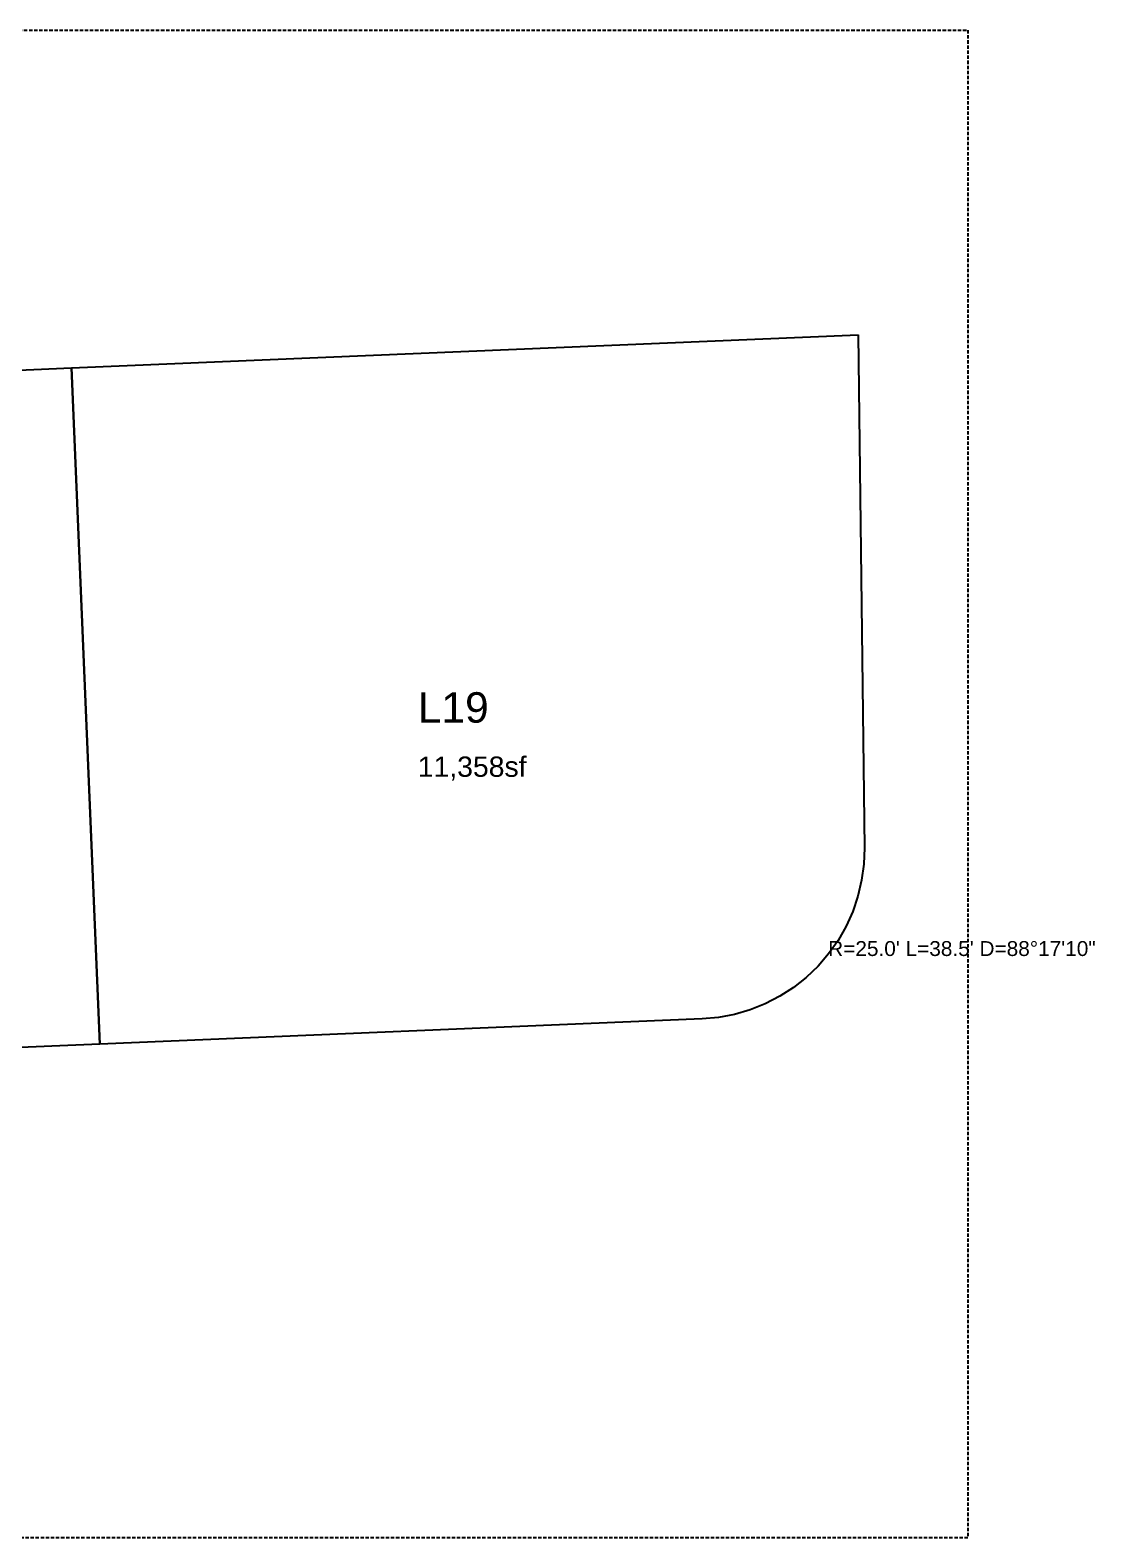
# Model space of a CAD drawing. Extents: x -838 to 3003, y -3950 to 135.
# Drawn here: x 1371.2 to 1528.5, y -114.9 to 107.8 of the extents above; entities that cross this region are included whole.
import ezdxf

# ---------------------------------------------------------------- set-up
doc = ezdxf.new("R2010")
doc.units = 0
doc.linetypes.add('DASHED', pattern=[0.75, 0.5, -0.25])
for name, color, linetype in [('BLOCK-BORDER', 8, 'DASHED'), ('LOT-BOUNDARY', 4, 'CONTINUOUS'), ('LOT-CURVE', 6, 'CONTINUOUS'), ('LOT-DIM', 7, 'CONTINUOUS'), ('LOT-TEXT', 2, 'CONTINUOUS')]:
    doc.layers.add(name, color=color, linetype=linetype)
doc.styles.get("Standard").update_dxf_attribs({"font": 'Arial'})

msp = doc.modelspace()

# ---------------------------------------------------------------- linework, layer by layer
at = {"layer": 'BLOCK-BORDER'}
for p, q in [((-15, 107.8142), (1509.7244, 107.8142)), ((1509.7244, 107.8142), (1509.7244, -114.9117)), ((1509.7244, -114.9117), (-15, -114.9117))]:
    msp.add_line(p, q, dxfattribs=at)
at = {"layer": 'LOT-BOUNDARY'}
for p, q in [((1377.2824, 57.9259), (1493.5097, 62.8142)), ((1493.5097, 62.8142), (1494.4303, -12.9618)), ((1302.3487, 54.7743), (1377.2824, 57.9259)), ((1377.2824, 57.9259), (1381.4845, -41.9858)), ((1381.4845, -41.9858), (1377.2824, 57.9259)), ((1470.4827, -38.2427), (1381.4845, -41.9858)), ((1381.4845, -41.9858), (1306.5508, -45.1373))]:
    msp.add_line(p, q, dxfattribs=at)
at = {"layer": 'LOT-CURVE'}
for p, q in [((1494.4303, -12.9618), (1494.3436, -15.3669)), ((1494.3436, -15.3669), (1494.0261, -17.7525)), ((1494.0261, -17.7525), (1493.4806, -20.0966)), ((1493.4806, -20.0966), (1492.7122, -22.3774)), ((1492.7122, -22.3774), (1491.7281, -24.5737)), ((1490.5374, -26.6652), (1489.151, -28.6325)), ((1491.7281, -24.5737), (1490.5374, -26.6652)), ((1489.151, -28.6325), (1487.582, -30.4573)), ((1487.582, -30.4573), (1485.8447, -32.1229)), ((1485.8447, -32.1229), (1483.9553, -33.6137)), ((1481.9313, -34.9159), (1479.7915, -36.0174)), ((1483.9553, -33.6137), (1481.9313, -34.9159)), ((1475.2446, -37.5797), (1472.8796, -38.0259)), ((1477.5557, -36.9081), (1475.2446, -37.5797)), ((1479.7915, -36.0174), (1477.5557, -36.9081)), ((1472.8796, -38.0259), (1470.4827, -38.2427))]:
    msp.add_line(p, q, dxfattribs=at)

# ---------------------------------------------------------------- texts
at = {"layer": 'LOT-DIM'}
msp.add_text('R=25.0\' L=38.5\' D=88%%d17\'10"', height=2.2, dxfattribs=at).set_placement((1489.082, -28.9573))
at = {"layer": 'LOT-TEXT'}
for s, height, p in [('L19', 4.5, (1428.4379, 5.51)), ('11,358sf', 3, (1428.4379, -2.49))]:
    msp.add_text(s, height=height, dxfattribs=at).set_placement(p)

doc.saveas('drawing.dxf')
